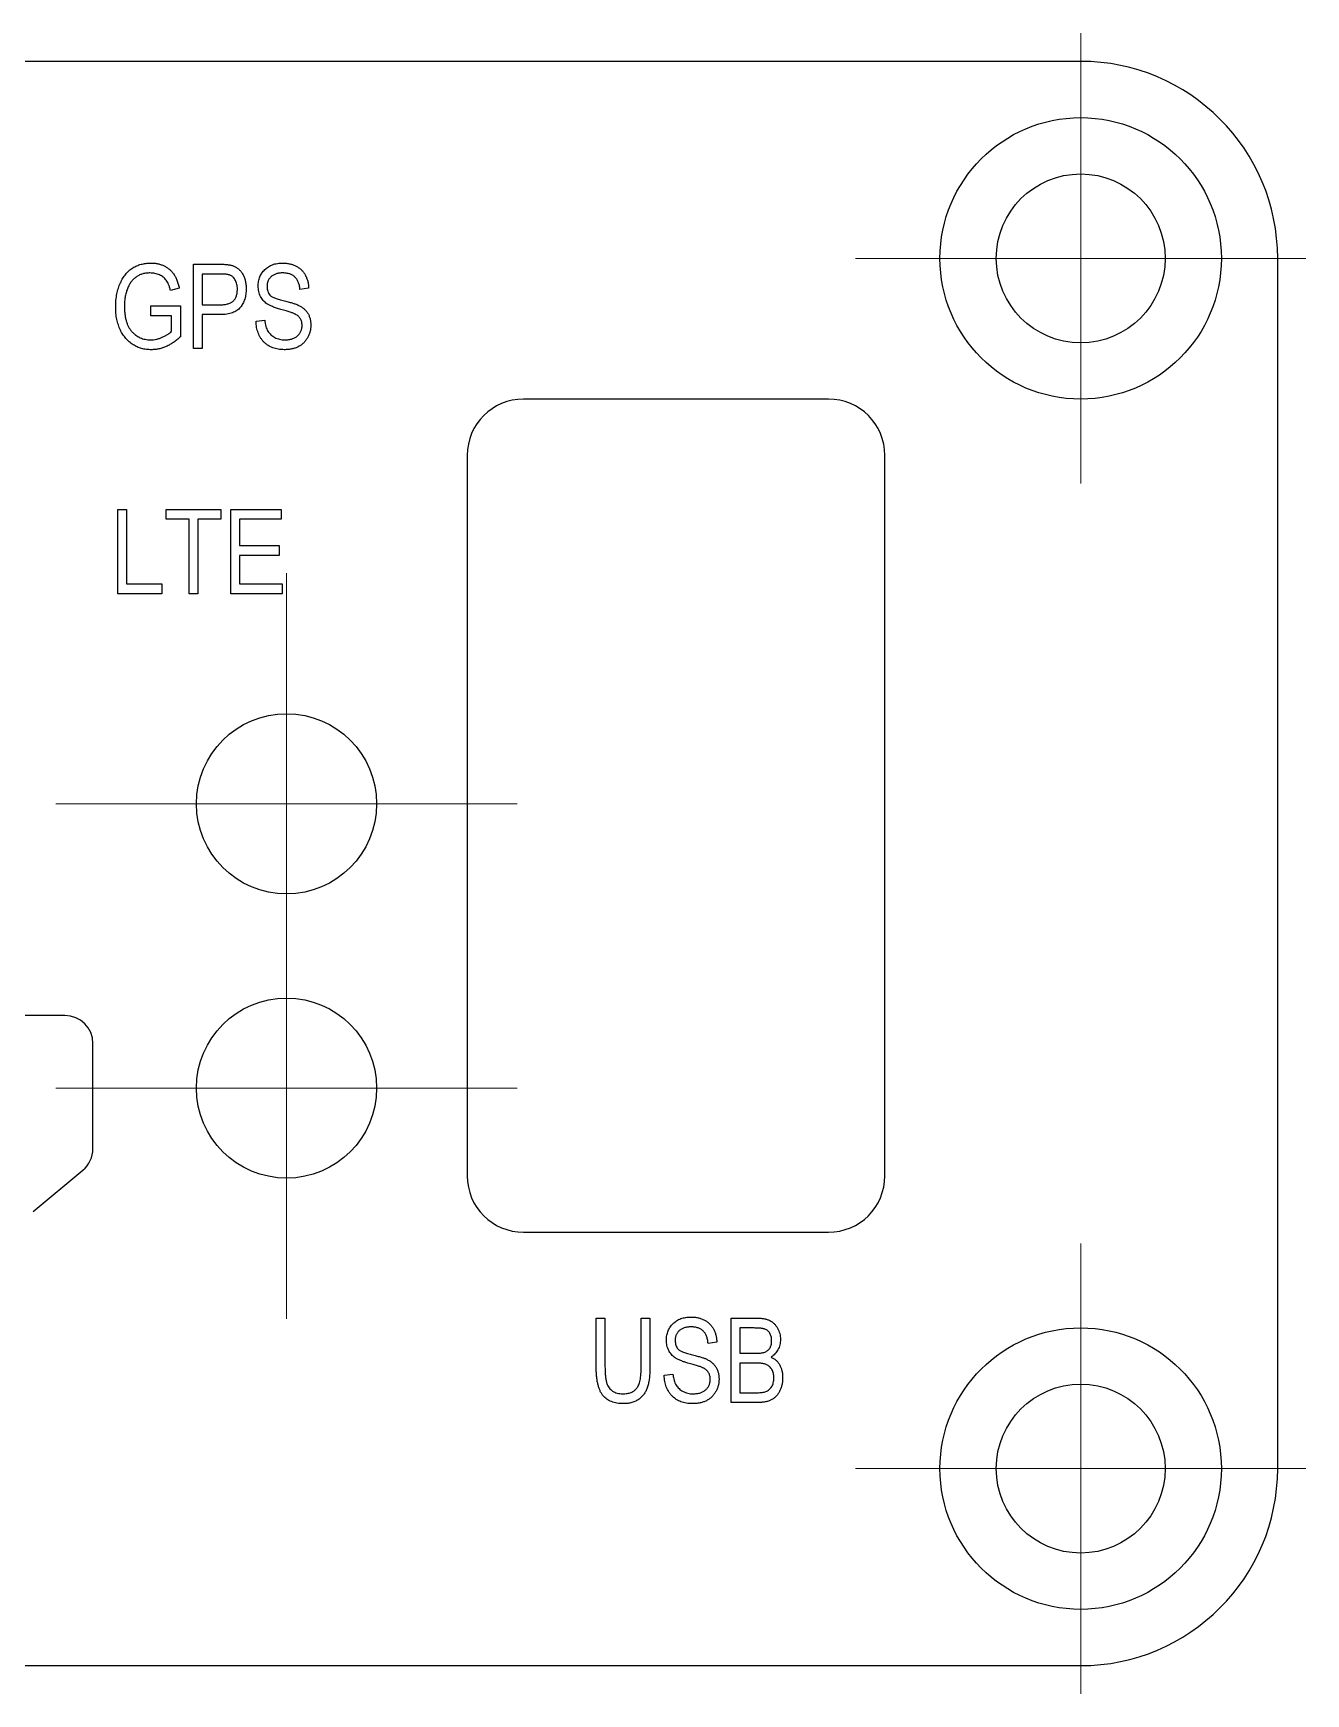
# Model space of a CAD drawing. Header units: millimetres. Extents: x 15 to 205, y 5 to 292.
# Drawn here: x 101.26 to 123.87, y 137.67 to 167.17 of the extents above; entities that cross this region are included whole.
import ezdxf

# ---------------------------------------------------------------- set-up
doc = ezdxf.new("R2010")
doc.units = ezdxf.units.MM

# ---------------------------------------------------------------- blocks, each defined once
blk = doc.blocks.new('SW_CENTERMARKSYMBOL_0')
at = {"color": 0, "linetype": 'Continuous', "lineweight": 0}
for p, q in [((0, 2.5), (0, 4)), ((0, 0), (0, 2.5)), ((-2.5, 0), (-4, 0)), ((0, 0), (-2.5, 0)), ((0, 0), (0, -2.5)), ((0, 0), (2.5, 0)), ((2.5, 0), (4, 0)), ((0, -2.5), (0, -4))]:
    blk.add_line(p, q, dxfattribs=at)
blk = doc.blocks.new('SW_CENTERMARKSYMBOL_3')
at = {"color": 0, "linetype": 'Continuous', "lineweight": 0}
for p, q in [((0, 2.5), (0, 4)), ((0, 0), (0, 2.5)), ((-2.5, 0), (-4, 0)), ((0, 0), (-2.5, 0)), ((0, 0), (0, -2.5)), ((0, 0), (2.5, 0)), ((2.5, 0), (4, 0)), ((0, -2.5), (0, -4))]:
    blk.add_line(p, q, dxfattribs=at)
blk = doc.blocks.new('SW_CENTERMARKSYMBOL_7')
at = {"color": 0, "linetype": 'Continuous', "lineweight": 0}
for p, q in [((0, 2.5), (0, 4.1)), ((0, 0), (0, 2.5)), ((-2.5, 0), (-4.1, 0)), ((0, 0), (-2.5, 0)), ((0, 0), (0, -2.5)), ((0, 0), (2.5, 0)), ((2.5, 0), (4.1, 0)), ((0, -2.5), (0, -4.1))]:
    blk.add_line(p, q, dxfattribs=at)
blk = doc.blocks.new('SW_CENTERMARKSYMBOL_8')
at = {"color": 0, "linetype": 'Continuous', "lineweight": 0}
for p, q in [((0, 2.5), (0, 4.1)), ((0, 0), (0, 2.5)), ((-2.5, 0), (-4.1, 0)), ((0, 0), (-2.5, 0)), ((0, 0), (0, -2.5)), ((0, 0), (2.5, 0)), ((2.5, 0), (4.1, 0)), ((0, -2.5), (0, -4.1))]:
    blk.add_line(p, q, dxfattribs=at)

msp = doc.modelspace()

# ---------------------------------------------------------------- linework, layer by layer
at = {"color": 7, "linetype": 'Continuous', "lineweight": 25}
for p, q in [((119.869, 166.669), (44.469, 166.669)), ((123.369, 141.669), (123.369, 163.169)), ((104.107, 163.066), (104.569, 163.066)), ((104.107, 161.566), (104.107, 163.066)), ((104.262, 162.89), (104.262, 162.345)), ((104.586, 162.89), (104.262, 162.89)), ((103.853, 162.637), (103.697, 162.598)), ((106.152, 162.637), (105.996, 162.618)), ((103.347, 162.325), (103.873, 162.325)), ((103.347, 162.15), (103.347, 162.325)), ((103.873, 162.325), (103.873, 161.776)), ((104.262, 162.345), (104.589, 162.345)), ((103.717, 162.15), (103.347, 162.15)), ((103.717, 161.875), (103.717, 162.15)), ((104.579, 162.17), (104.262, 162.17)), ((104.262, 162.17), (104.262, 161.566)), ((105.217, 162.053), (105.373, 162.072)), ((104.262, 161.566), (104.107, 161.566)), ((115.389, 160.669), (109.969, 160.669)), ((108.969, 159.669), (108.969, 146.869)), ((116.389, 146.869), (116.389, 159.669)), ((102.762, 158.71), (102.918, 158.71)), ((102.762, 157.21), (102.762, 158.71)), ((102.918, 158.71), (102.918, 157.385)), ((103.619, 158.71), (104.594, 158.71)), ((103.619, 158.535), (103.619, 158.71)), ((104.029, 158.535), (103.619, 158.535)), ((104.029, 157.21), (104.029, 158.535)), ((104.594, 158.535), (104.184, 158.535)), ((104.184, 158.535), (104.184, 157.21)), ((104.594, 158.71), (104.594, 158.535)), ((104.769, 158.71), (105.665, 158.71)), ((104.769, 157.21), (104.769, 158.71)), ((104.925, 158.535), (104.925, 158.067)), ((105.665, 158.535), (104.925, 158.535)), ((105.665, 158.71), (105.665, 158.535)), ((104.925, 158.067), (105.626, 158.067)), ((104.925, 157.892), (104.925, 157.385)), ((105.626, 157.892), (104.925, 157.892)), ((105.626, 158.067), (105.626, 157.892)), ((102.918, 157.385), (103.542, 157.385)), ((103.542, 157.385), (103.542, 157.21)), ((104.925, 157.385), (105.684, 157.385)), ((105.684, 157.385), (105.684, 157.21)), ((103.542, 157.21), (102.762, 157.21)), ((104.184, 157.21), (104.029, 157.21)), ((105.684, 157.21), (104.769, 157.21)), ((101.819, 149.719), (91.319, 149.719)), ((102.319, 147.353), (102.319, 149.219)), ((101.258, 146.235), (102.139, 146.969)), ((109.969, 145.869), (115.389, 145.869)), ((111.262, 144.342), (111.417, 144.342)), ((111.262, 143.479), (111.262, 144.342)), ((111.417, 144.342), (111.417, 143.478)), ((112.06, 144.342), (112.216, 144.342)), ((112.06, 143.478), (112.06, 144.342)), ((112.216, 144.342), (112.216, 143.479)), ((113.658, 144.342), (114.123, 144.342)), ((113.658, 142.842), (113.658, 144.342)), ((114.069, 144.167), (113.814, 144.167)), ((113.814, 144.167), (113.814, 143.719)), ((113.404, 143.914), (113.249, 143.894)), ((113.814, 143.719), (114.089, 143.719)), ((114.101, 143.543), (113.814, 143.543)), ((113.814, 143.543), (113.814, 143.017)), ((112.469, 143.329), (112.625, 143.349)), ((114.119, 142.842), (113.658, 142.842)), ((113.814, 143.017), (114.123, 143.017)), ((44.469, 138.169), (119.869, 138.169))]:
    msp.add_line(p, q, dxfattribs=at)
for centre, radius in [((119.869, 163.169), 2.5), ((119.869, 163.169), 1.5), ((105.759, 153.479), 1.6), ((105.759, 148.429), 1.6), ((119.869, 141.669), 2.5), ((119.869, 141.669), 1.5)]:
    msp.add_circle(centre, radius, dxfattribs=at)
for centre, radius, start, end in [((119.869, 163.169), 3.5, 0, 90), ((109.969, 159.669), 1, 90, 180), ((115.389, 159.669), 1, 0, 90), ((101.819, 149.219), 0.5, 0, 90), ((101.819, 147.353), 0.5, 309.8056, 0), ((109.969, 146.869), 1, 180, 270), ((115.389, 146.869), 1, 270, 0), ((119.869, 141.669), 3.5, 270, 0)]:
    msp.add_arc(centre, radius, start, end, dxfattribs=at)
for points, knots in [([(102.723, 162.309), (102.724, 162.329), (102.724, 162.368), (102.728, 162.426), (102.735, 162.482), (102.744, 162.536), (102.755, 162.588), (102.77, 162.638), (102.787, 162.687), (102.807, 162.733), (102.828, 162.776), (102.851, 162.817), (102.876, 162.855), (102.903, 162.89), (102.931, 162.922), (102.961, 162.951), (102.993, 162.977), (103.026, 163), (103.061, 163.02), (103.097, 163.037), (103.135, 163.052), (103.174, 163.064), (103.215, 163.073), (103.258, 163.08), (103.302, 163.085), (103.332, 163.085), (103.347, 163.085)], [0, 0, 0, 0, 0.053463, 0.105137, 0.155418, 0.204128, 0.251658, 0.298284, 0.343767, 0.388266, 0.431829, 0.473763, 0.514099, 0.553175, 0.591054, 0.628087, 0.664322, 0.700222, 0.735964, 0.771765, 0.807942, 0.844588, 0.881846, 0.920031, 0.959557, 1, 1, 1, 1]), ([(103.332, 162.91), (103.321, 162.91), (103.299, 162.909), (103.267, 162.906), (103.235, 162.901), (103.205, 162.894), (103.176, 162.885), (103.149, 162.874), (103.122, 162.861), (103.097, 162.846), (103.073, 162.829), (103.05, 162.809), (103.028, 162.788), (103.008, 162.763), (102.989, 162.738), (102.971, 162.709), (102.954, 162.678), (102.938, 162.646), (102.924, 162.611), (102.912, 162.574), (102.902, 162.536), (102.894, 162.495), (102.887, 162.453), (102.882, 162.408), (102.88, 162.362), (102.879, 162.331), (102.879, 162.315)], [0, 0, 0, 0, 0.039685, 0.078083, 0.115732, 0.152035, 0.187856, 0.22295, 0.257949, 0.292709, 0.327632, 0.363189, 0.399401, 0.43625, 0.474911, 0.514631, 0.555789, 0.598863, 0.643197, 0.689157, 0.736131, 0.785147, 0.835845, 0.888456, 0.943369, 1, 1, 1, 1]), ([(103.697, 162.598), (103.692, 162.617), (103.683, 162.653), (103.665, 162.703), (103.645, 162.745), (103.623, 162.78), (103.597, 162.81), (103.569, 162.836), (103.536, 162.857), (103.501, 162.876), (103.462, 162.891), (103.421, 162.902), (103.377, 162.909), (103.347, 162.909), (103.332, 162.91)], [0, 0, 0, 0, 0.112809, 0.212382, 0.300207, 0.377104, 0.448767, 0.521144, 0.595149, 0.671622, 0.750239, 0.830373, 0.913275, 1, 1, 1, 1]), ([(103.347, 163.085), (103.369, 163.085), (103.412, 163.084), (103.474, 163.074), (103.532, 163.058), (103.586, 163.036), (103.635, 163.008), (103.68, 162.974), (103.72, 162.936), (103.749, 162.899), (103.771, 162.867), (103.786, 162.84), (103.8, 162.812), (103.812, 162.781), (103.824, 162.748), (103.835, 162.713), (103.845, 162.676), (103.85, 162.65), (103.853, 162.637)], [0, 0, 0, 0, 0.08884, 0.172823, 0.25299, 0.330537, 0.406372, 0.480886, 0.555221, 0.630843, 0.670089, 0.710569, 0.753368, 0.798103, 0.845063, 0.894345, 0.945926, 1, 1, 1, 1]), ([(104.569, 163.066), (104.582, 163.066), (104.607, 163.066), (104.644, 163.064), (104.678, 163.062), (104.709, 163.059), (104.738, 163.055), (104.764, 163.05), (104.788, 163.044), (104.802, 163.039), (104.809, 163.037)], [0, 0, 0, 0, 0.162643, 0.312901, 0.453294, 0.58413, 0.70285, 0.811058, 0.910586, 1, 1, 1, 1]), ([(104.886, 162.623), (104.885, 162.637), (104.885, 162.666), (104.878, 162.707), (104.867, 162.744), (104.851, 162.778), (104.833, 162.807), (104.813, 162.833), (104.791, 162.852), (104.77, 162.865), (104.751, 162.873), (104.735, 162.877), (104.716, 162.881), (104.695, 162.884), (104.671, 162.887), (104.645, 162.889), (104.616, 162.89), (104.596, 162.89), (104.586, 162.89)], [0, 0, 0, 0, 0.09377, 0.18145, 0.264182, 0.343634, 0.418713, 0.486671, 0.549814, 0.609602, 0.641373, 0.677381, 0.718583, 0.764671, 0.815739, 0.871811, 0.933005, 1, 1, 1, 1]), ([(104.809, 163.037), (104.818, 163.033), (104.835, 163.027), (104.86, 163.013), (104.883, 162.998), (104.905, 162.981), (104.925, 162.962), (104.945, 162.941), (104.962, 162.917), (104.979, 162.892), (104.994, 162.864), (105.006, 162.836), (105.018, 162.805), (105.026, 162.773), (105.033, 162.74), (105.038, 162.705), (105.041, 162.669), (105.041, 162.644), (105.042, 162.631)], [0, 0, 0, 0, 0.056072, 0.112012, 0.167171, 0.222811, 0.27891, 0.336355, 0.395158, 0.456072, 0.518045, 0.581404, 0.645662, 0.712108, 0.780061, 0.850885, 0.92373, 1, 1, 1, 1]), ([(105.256, 162.674), (105.256, 162.689), (105.257, 162.718), (105.262, 162.76), (105.271, 162.801), (105.285, 162.839), (105.301, 162.875), (105.322, 162.909), (105.346, 162.941), (105.373, 162.971), (105.404, 162.998), (105.437, 163.021), (105.473, 163.041), (105.512, 163.057), (105.553, 163.07), (105.597, 163.078), (105.643, 163.084), (105.675, 163.085), (105.691, 163.085)], [0, 0, 0, 0, 0.065534, 0.128827, 0.189955, 0.249648, 0.308248, 0.366796, 0.425501, 0.485892, 0.546682, 0.606687, 0.667522, 0.729426, 0.793138, 0.859027, 0.927697, 1, 1, 1, 1]), ([(105.696, 162.91), (105.685, 162.91), (105.663, 162.91), (105.632, 162.906), (105.602, 162.901), (105.574, 162.894), (105.549, 162.884), (105.525, 162.873), (105.504, 162.859), (105.484, 162.844), (105.467, 162.826), (105.452, 162.808), (105.44, 162.788), (105.43, 162.767), (105.422, 162.744), (105.416, 162.721), (105.412, 162.696), (105.412, 162.679), (105.412, 162.671)], [0, 0, 0, 0, 0.080424, 0.155448, 0.227487, 0.294949, 0.359799, 0.42102, 0.481902, 0.540608, 0.598482, 0.655152, 0.710201, 0.765597, 0.821722, 0.879164, 0.938369, 1, 1, 1, 1]), ([(105.691, 163.085), (105.713, 163.085), (105.757, 163.083), (105.819, 163.073), (105.878, 163.056), (105.931, 163.032), (105.98, 163.002), (106.024, 162.966), (106.061, 162.924), (106.092, 162.876), (106.118, 162.822), (106.136, 162.765), (106.148, 162.702), (106.151, 162.659), (106.152, 162.637)], [0, 0, 0, 0, 0.091915, 0.17935, 0.26276, 0.343825, 0.423054, 0.500154, 0.577402, 0.656471, 0.73765, 0.820878, 0.907923, 1, 1, 1, 1]), ([(105.996, 162.618), (105.995, 162.63), (105.993, 162.653), (105.987, 162.687), (105.979, 162.718), (105.969, 162.747), (105.956, 162.773), (105.943, 162.797), (105.927, 162.819), (105.909, 162.838), (105.889, 162.855), (105.867, 162.87), (105.843, 162.882), (105.817, 162.892), (105.79, 162.9), (105.76, 162.906), (105.729, 162.909), (105.707, 162.91), (105.696, 162.91)], [0, 0, 0, 0, 0.076573, 0.149323, 0.217219, 0.282087, 0.343266, 0.402231, 0.458477, 0.514151, 0.569073, 0.624353, 0.681191, 0.739404, 0.79983, 0.862831, 0.929646, 1, 1, 1, 1]), ([(105.042, 162.631), (105.041, 162.614), (105.041, 162.582), (105.036, 162.534), (105.028, 162.489), (105.016, 162.446), (105.002, 162.405), (104.984, 162.367), (104.963, 162.331), (104.938, 162.298), (104.91, 162.267), (104.876, 162.241), (104.838, 162.219), (104.795, 162.201), (104.748, 162.186), (104.696, 162.176), (104.639, 162.171), (104.599, 162.17), (104.579, 162.17)], [0, 0, 0, 0, 0.066633, 0.130318, 0.191414, 0.250222, 0.307644, 0.363778, 0.418941, 0.474177, 0.529339, 0.585724, 0.64416, 0.705484, 0.771261, 0.841987, 0.917917, 1, 1, 1, 1]), ([(104.589, 162.345), (104.601, 162.345), (104.625, 162.346), (104.66, 162.349), (104.692, 162.354), (104.722, 162.362), (104.749, 162.371), (104.773, 162.383), (104.795, 162.397), (104.815, 162.413), (104.831, 162.432), (104.846, 162.453), (104.858, 162.476), (104.868, 162.501), (104.876, 162.528), (104.882, 162.558), (104.885, 162.59), (104.885, 162.612), (104.886, 162.623)], [0, 0, 0, 0, 0.079332, 0.153706, 0.223583, 0.288684, 0.34954, 0.407382, 0.462364, 0.51587, 0.56925, 0.622815, 0.678057, 0.736107, 0.796367, 0.859845, 0.927813, 1, 1, 1, 1]), ([(105.66, 162.262), (105.646, 162.266), (105.619, 162.274), (105.58, 162.286), (105.544, 162.298), (105.511, 162.311), (105.482, 162.323), (105.455, 162.336), (105.432, 162.348), (105.405, 162.365), (105.376, 162.389), (105.345, 162.42), (105.318, 162.455), (105.296, 162.494), (105.278, 162.535), (105.265, 162.579), (105.257, 162.626), (105.256, 162.658), (105.256, 162.674)], [0, 0, 0, 0, 0.069613, 0.134156, 0.194122, 0.24927, 0.300398, 0.34646, 0.388252, 0.425903, 0.496106, 0.565535, 0.634846, 0.704759, 0.775666, 0.847725, 0.922418, 1, 1, 1, 1]), ([(105.412, 162.671), (105.412, 162.655), (105.413, 162.626), (105.422, 162.584), (105.438, 162.548), (105.453, 162.528), (105.461, 162.518)], [0, 0, 0, 0, 0.2837745, 0.539584, 0.775645, 1, 1, 1, 1]), ([(103.357, 161.546), (103.342, 161.547), (103.313, 161.547), (103.269, 161.551), (103.226, 161.558), (103.185, 161.568), (103.145, 161.58), (103.106, 161.596), (103.068, 161.614), (103.032, 161.635), (102.997, 161.659), (102.964, 161.685), (102.933, 161.714), (102.904, 161.745), (102.877, 161.779), (102.851, 161.816), (102.828, 161.855), (102.806, 161.896), (102.786, 161.94), (102.77, 161.987), (102.755, 162.035), (102.743, 162.086), (102.734, 162.138), (102.728, 162.193), (102.724, 162.25), (102.724, 162.289), (102.723, 162.309)], [0, 0, 0, 0, 0.040148, 0.079613, 0.11807, 0.156206, 0.193673, 0.231029, 0.268512, 0.306059, 0.343763, 0.381446, 0.419308, 0.457555, 0.496773, 0.536532, 0.577305, 0.619549, 0.662812, 0.706677, 0.751934, 0.798478, 0.846404, 0.895869, 0.947035, 1, 1, 1, 1]), ([(102.879, 162.315), (102.88, 162.291), (102.88, 162.245), (102.887, 162.177), (102.896, 162.114), (102.911, 162.056), (102.929, 162.002), (102.951, 161.953), (102.978, 161.909), (103.008, 161.869), (103.042, 161.835), (103.079, 161.804), (103.117, 161.779), (103.159, 161.758), (103.202, 161.741), (103.249, 161.73), (103.297, 161.723), (103.331, 161.722), (103.348, 161.722)], [0, 0, 0, 0, 0.084019, 0.162985, 0.237226, 0.307222, 0.373055, 0.435639, 0.495813, 0.553896, 0.610518, 0.665603, 0.719788, 0.773579, 0.827974, 0.883384, 0.940504, 1, 1, 1, 1]), ([(105.461, 162.518), (105.465, 162.514), (105.475, 162.504), (105.495, 162.491), (105.518, 162.478), (105.546, 162.466), (105.578, 162.453), (105.614, 162.441), (105.655, 162.429), (105.684, 162.422), (105.699, 162.419)], [0, 0, 0, 0, 0.075016, 0.16293, 0.264674, 0.38097, 0.512309, 0.658221, 0.820832, 1, 1, 1, 1]), ([(106.035, 161.978), (106.035, 161.989), (106.034, 162.01), (106.029, 162.041), (106.019, 162.069), (106.006, 162.095), (105.99, 162.119), (105.969, 162.141), (105.945, 162.16), (105.921, 162.175), (105.899, 162.185), (105.877, 162.195), (105.852, 162.204), (105.822, 162.215), (105.788, 162.225), (105.749, 162.237), (105.706, 162.25), (105.676, 162.258), (105.66, 162.262)], [0, 0, 0, 0, 0.062827, 0.122373, 0.180384, 0.236489, 0.292629, 0.350398, 0.410193, 0.473423, 0.510212, 0.55528, 0.608473, 0.669857, 0.740038, 0.817917, 0.904812, 1, 1, 1, 1]), ([(105.699, 162.419), (105.714, 162.415), (105.743, 162.408), (105.784, 162.397), (105.822, 162.387), (105.856, 162.378), (105.887, 162.368), (105.914, 162.359), (105.938, 162.35), (105.953, 162.344), (105.96, 162.341)], [0, 0, 0, 0, 0.169324, 0.325355, 0.468916, 0.600312, 0.718846, 0.824985, 0.918758, 1, 1, 1, 1]), ([(105.96, 162.341), (105.978, 162.332), (106.013, 162.315), (106.06, 162.282), (106.101, 162.244), (106.134, 162.2), (106.16, 162.152), (106.178, 162.099), (106.189, 162.043), (106.19, 162.003), (106.191, 161.983)], [0, 0, 0, 0, 0.1337851, 0.2593854, 0.3808217, 0.4995309, 0.6183576, 0.7398957, 0.8662956, 1, 1, 1, 1]), ([(105.719, 161.546), (105.7, 161.547), (105.664, 161.547), (105.611, 161.554), (105.562, 161.564), (105.515, 161.579), (105.471, 161.599), (105.43, 161.622), (105.391, 161.65), (105.356, 161.682), (105.325, 161.718), (105.297, 161.756), (105.273, 161.799), (105.254, 161.844), (105.238, 161.892), (105.227, 161.942), (105.219, 161.997), (105.218, 162.034), (105.217, 162.053)], [0, 0, 0, 0, 0.069062, 0.134766, 0.197611, 0.258528, 0.318127, 0.377058, 0.435686, 0.494734, 0.554091, 0.613333, 0.672924, 0.734066, 0.796299, 0.861241, 0.92897, 1, 1, 1, 1]), ([(105.373, 162.072), (105.375, 162.052), (105.379, 162.015), (105.391, 161.962), (105.407, 161.916), (105.426, 161.876), (105.451, 161.843), (105.48, 161.812), (105.513, 161.786), (105.551, 161.763), (105.592, 161.744), (105.637, 161.731), (105.684, 161.723), (105.716, 161.722), (105.732, 161.722)], [0, 0, 0, 0, 0.106713, 0.202383, 0.287988, 0.365132, 0.438155, 0.511442, 0.587093, 0.665986, 0.746839, 0.82888, 0.91253, 1, 1, 1, 1]), ([(106.191, 161.983), (106.19, 161.963), (106.189, 161.922), (106.177, 161.864), (106.158, 161.808), (106.132, 161.755), (106.099, 161.707), (106.061, 161.664), (106.017, 161.628), (105.968, 161.598), (105.913, 161.574), (105.853, 161.558), (105.787, 161.548), (105.742, 161.547), (105.719, 161.546)], [0, 0, 0, 0, 0.084273, 0.166517, 0.247388, 0.328837, 0.409098, 0.487727, 0.565708, 0.644985, 0.726558, 0.81207, 0.902729, 1, 1, 1, 1]), ([(105.732, 161.722), (105.744, 161.722), (105.766, 161.722), (105.799, 161.726), (105.83, 161.731), (105.859, 161.739), (105.887, 161.749), (105.911, 161.761), (105.935, 161.776), (105.956, 161.792), (105.974, 161.811), (105.991, 161.831), (106.004, 161.852), (106.016, 161.875), (106.024, 161.899), (106.031, 161.924), (106.034, 161.951), (106.035, 161.969), (106.035, 161.978)], [0, 0, 0, 0, 0.078125, 0.15183, 0.222152, 0.289023, 0.352598, 0.414842, 0.474935, 0.534843, 0.593414, 0.650787, 0.707286, 0.763458, 0.819724, 0.877852, 0.937479, 1, 1, 1, 1]), ([(103.348, 161.722), (103.364, 161.722), (103.398, 161.723), (103.449, 161.732), (103.501, 161.747), (103.551, 161.766), (103.6, 161.789), (103.644, 161.815), (103.683, 161.843), (103.706, 161.865), (103.717, 161.875)], [0, 0, 0, 0, 0.1222703, 0.2483255, 0.3781919, 0.5136803, 0.6475288, 0.7726508, 0.8898318, 1, 1, 1, 1]), ([(103.873, 161.776), (103.853, 161.758), (103.814, 161.722), (103.751, 161.676), (103.688, 161.636), (103.624, 161.603), (103.558, 161.577), (103.492, 161.559), (103.425, 161.548), (103.38, 161.547), (103.357, 161.546)], [0, 0, 0, 0, 0.1401431, 0.2742824, 0.4028647, 0.5273143, 0.6475663, 0.7658602, 0.8825241, 1, 1, 1, 1]), ([(112.508, 143.951), (112.509, 143.965), (112.509, 143.994), (112.515, 144.037), (112.524, 144.077), (112.537, 144.115), (112.554, 144.152), (112.574, 144.185), (112.598, 144.217), (112.626, 144.247), (112.656, 144.274), (112.69, 144.297), (112.726, 144.317), (112.764, 144.334), (112.806, 144.346), (112.849, 144.355), (112.896, 144.361), (112.927, 144.361), (112.944, 144.362)], [0, 0, 0, 0, 0.0655342, 0.1288271, 0.1899549, 0.249648, 0.3082483, 0.3667964, 0.4255009, 0.4858921, 0.546682, 0.6066869, 0.6675221, 0.7294256, 0.7931375, 0.8590271, 0.9276974, 1, 1, 1, 1]), ([(112.944, 144.362), (112.966, 144.361), (113.009, 144.36), (113.072, 144.35), (113.13, 144.333), (113.184, 144.309), (113.233, 144.279), (113.276, 144.242), (113.314, 144.2), (113.345, 144.152), (113.37, 144.099), (113.389, 144.041), (113.401, 143.979), (113.403, 143.936), (113.404, 143.914)], [0, 0, 0, 0, 0.091915, 0.17935, 0.26276, 0.343825, 0.423054, 0.500154, 0.577402, 0.656471, 0.73765, 0.820878, 0.907923, 1, 1, 1, 1]), ([(114.123, 144.342), (114.134, 144.342), (114.157, 144.342), (114.189, 144.34), (114.22, 144.336), (114.249, 144.332), (114.276, 144.326), (114.301, 144.319), (114.325, 144.31), (114.353, 144.296), (114.387, 144.276), (114.423, 144.245), (114.455, 144.208), (114.483, 144.166), (114.506, 144.12), (114.522, 144.07), (114.532, 144.018), (114.534, 143.983), (114.534, 143.965)], [0, 0, 0, 0, 0.05442, 0.106052, 0.154973, 0.201284, 0.245208, 0.286348, 0.325968, 0.363668, 0.436758, 0.511236, 0.587699, 0.668229, 0.750489, 0.832258, 0.914607, 1, 1, 1, 1]), ([(112.949, 144.186), (112.937, 144.186), (112.916, 144.186), (112.884, 144.182), (112.854, 144.177), (112.827, 144.17), (112.801, 144.161), (112.777, 144.149), (112.756, 144.136), (112.737, 144.12), (112.72, 144.103), (112.705, 144.084), (112.692, 144.064), (112.682, 144.043), (112.674, 144.021), (112.668, 143.997), (112.665, 143.973), (112.664, 143.956), (112.664, 143.947)], [0, 0, 0, 0, 0.080424, 0.155448, 0.227487, 0.294949, 0.359799, 0.42102, 0.481902, 0.540608, 0.598482, 0.655152, 0.710201, 0.765597, 0.821722, 0.879164, 0.938369, 1, 1, 1, 1]), ([(113.249, 143.894), (113.247, 143.906), (113.245, 143.929), (113.239, 143.963), (113.231, 143.994), (113.221, 144.023), (113.209, 144.05), (113.195, 144.074), (113.179, 144.096), (113.161, 144.115), (113.141, 144.132), (113.119, 144.146), (113.095, 144.159), (113.07, 144.169), (113.042, 144.177), (113.013, 144.182), (112.981, 144.186), (112.96, 144.186), (112.949, 144.186)], [0, 0, 0, 0, 0.0765728, 0.1493229, 0.2172187, 0.2820872, 0.3432656, 0.4022311, 0.4584774, 0.5141512, 0.5690726, 0.6243527, 0.6811914, 0.7394042, 0.7998298, 0.8628307, 0.9296455, 1, 1, 1, 1]), ([(114.378, 143.94), (114.378, 143.953), (114.377, 143.978), (114.372, 144.013), (114.361, 144.045), (114.347, 144.073), (114.33, 144.098), (114.309, 144.119), (114.286, 144.135), (114.264, 144.145), (114.245, 144.152), (114.228, 144.155), (114.208, 144.159), (114.185, 144.162), (114.16, 144.164), (114.132, 144.166), (114.101, 144.167), (114.08, 144.167), (114.069, 144.167)], [0, 0, 0, 0, 0.0859478, 0.1646613, 0.2391822, 0.309237, 0.3766944, 0.440748, 0.5032957, 0.5666613, 0.6011213, 0.6409394, 0.6866273, 0.7373983, 0.7941894, 0.8569408, 0.9257597, 1, 1, 1, 1]), ([(114.534, 143.965), (114.534, 143.948), (114.533, 143.916), (114.524, 143.868), (114.511, 143.823), (114.491, 143.781), (114.467, 143.742), (114.438, 143.707), (114.405, 143.676), (114.38, 143.659), (114.367, 143.651)], [0, 0, 0, 0, 0.133379, 0.261925, 0.386749, 0.511436, 0.633636, 0.754358, 0.875769, 1, 1, 1, 1]), ([(112.913, 143.539), (112.899, 143.543), (112.871, 143.55), (112.832, 143.563), (112.797, 143.574), (112.764, 143.587), (112.734, 143.599), (112.708, 143.612), (112.685, 143.625), (112.658, 143.642), (112.629, 143.665), (112.598, 143.697), (112.571, 143.732), (112.548, 143.77), (112.53, 143.811), (112.518, 143.856), (112.509, 143.902), (112.509, 143.934), (112.508, 143.951)], [0, 0, 0, 0, 0.069613, 0.134156, 0.194122, 0.24927, 0.300398, 0.34646, 0.388252, 0.425903, 0.496106, 0.565535, 0.634846, 0.704759, 0.775666, 0.847725, 0.922418, 1, 1, 1, 1]), ([(112.664, 143.947), (112.665, 143.932), (112.666, 143.902), (112.675, 143.861), (112.69, 143.824), (112.706, 143.805), (112.713, 143.795)], [0, 0, 0, 0, 0.2837745, 0.539584, 0.775645, 1, 1, 1, 1]), ([(112.713, 143.795), (112.718, 143.79), (112.728, 143.78), (112.747, 143.768), (112.77, 143.754), (112.798, 143.742), (112.83, 143.729), (112.867, 143.718), (112.907, 143.706), (112.936, 143.699), (112.951, 143.695)], [0, 0, 0, 0, 0.075016, 0.16293, 0.264674, 0.38097, 0.512309, 0.658221, 0.820832, 1, 1, 1, 1]), ([(112.951, 143.695), (112.966, 143.691), (112.995, 143.684), (113.036, 143.674), (113.074, 143.664), (113.108, 143.654), (113.139, 143.644), (113.167, 143.635), (113.191, 143.627), (113.205, 143.621), (113.212, 143.618)], [0, 0, 0, 0, 0.169324, 0.325355, 0.468916, 0.600312, 0.718846, 0.824985, 0.918758, 1, 1, 1, 1]), ([(114.089, 143.719), (114.105, 143.719), (114.136, 143.719), (114.178, 143.722), (114.213, 143.725), (114.233, 143.731), (114.242, 143.733)], [0, 0, 0, 0, 0.323109, 0.597491, 0.821786, 1, 1, 1, 1]), ([(114.242, 143.733), (114.252, 143.737), (114.273, 143.744), (114.3, 143.761), (114.324, 143.78), (114.344, 143.804), (114.36, 143.832), (114.371, 143.864), (114.377, 143.901), (114.378, 143.927), (114.378, 143.94)], [0, 0, 0, 0, 0.123212, 0.240699, 0.354261, 0.466954, 0.584282, 0.710552, 0.847809, 1, 1, 1, 1]), ([(111.741, 142.823), (111.722, 142.823), (111.684, 142.824), (111.629, 142.831), (111.578, 142.842), (111.531, 142.858), (111.488, 142.878), (111.448, 142.903), (111.412, 142.933), (111.38, 142.967), (111.351, 143.007), (111.327, 143.055), (111.307, 143.109), (111.29, 143.169), (111.277, 143.237), (111.268, 143.312), (111.262, 143.393), (111.262, 143.449), (111.262, 143.479)], [0, 0, 0, 0, 0.062171, 0.120876, 0.176198, 0.229071, 0.280145, 0.329693, 0.379129, 0.428608, 0.480413, 0.536863, 0.598121, 0.665054, 0.738609, 0.818577, 0.905647, 1, 1, 1, 1]), ([(111.417, 143.478), (111.418, 143.462), (111.418, 143.43), (111.419, 143.385), (111.422, 143.342), (111.425, 143.304), (111.429, 143.269), (111.435, 143.237), (111.441, 143.209), (111.451, 143.177), (111.466, 143.141), (111.49, 143.103), (111.519, 143.071), (111.553, 143.044), (111.591, 143.023), (111.634, 143.009), (111.68, 143), (111.712, 142.999), (111.729, 142.998)], [0, 0, 0, 0, 0.074505, 0.143952, 0.207916, 0.266902, 0.320566, 0.368949, 0.412615, 0.451707, 0.52237, 0.589127, 0.654338, 0.719234, 0.785079, 0.853278, 0.923972, 1, 1, 1, 1]), ([(111.729, 142.998), (111.743, 142.998), (111.77, 142.999), (111.81, 143.003), (111.846, 143.011), (111.879, 143.022), (111.91, 143.036), (111.937, 143.052), (111.961, 143.073), (111.983, 143.096), (112.001, 143.124), (112.017, 143.158), (112.031, 143.197), (112.042, 143.242), (112.05, 143.293), (112.056, 143.349), (112.06, 143.412), (112.06, 143.455), (112.06, 143.478)], [0, 0, 0, 0, 0.062128, 0.120557, 0.174825, 0.22647, 0.275397, 0.322468, 0.368782, 0.414633, 0.463298, 0.517828, 0.578724, 0.647359, 0.723099, 0.807264, 0.899204, 1, 1, 1, 1]), ([(112.216, 143.479), (112.216, 143.461), (112.216, 143.427), (112.213, 143.376), (112.211, 143.328), (112.206, 143.282), (112.2, 143.239), (112.193, 143.198), (112.184, 143.159), (112.175, 143.123), (112.163, 143.089), (112.149, 143.057), (112.134, 143.027), (112.116, 142.998), (112.095, 142.972), (112.073, 142.947), (112.049, 142.924), (112.022, 142.903), (111.994, 142.884), (111.963, 142.868), (111.931, 142.853), (111.896, 142.842), (111.86, 142.833), (111.822, 142.827), (111.782, 142.823), (111.755, 142.823), (111.741, 142.823)], [0, 0, 0, 0, 0.057011, 0.111445, 0.163641, 0.21303, 0.260012, 0.304613, 0.347221, 0.387277, 0.425715, 0.463142, 0.50007, 0.535979, 0.571955, 0.60768, 0.643832, 0.680212, 0.717105, 0.754184, 0.792042, 0.830687, 0.870815, 0.911966, 0.955096, 1, 1, 1, 1]), ([(113.288, 143.255), (113.287, 143.266), (113.287, 143.287), (113.281, 143.317), (113.272, 143.346), (113.259, 143.372), (113.242, 143.396), (113.221, 143.418), (113.197, 143.437), (113.174, 143.451), (113.151, 143.462), (113.13, 143.471), (113.104, 143.481), (113.074, 143.491), (113.04, 143.502), (113.001, 143.513), (112.959, 143.526), (112.929, 143.534), (112.913, 143.539)], [0, 0, 0, 0, 0.062827, 0.122373, 0.180384, 0.236489, 0.292629, 0.350398, 0.410193, 0.473423, 0.510212, 0.55528, 0.608473, 0.669857, 0.740038, 0.817917, 0.904812, 1, 1, 1, 1]), ([(113.212, 143.618), (113.23, 143.609), (113.266, 143.592), (113.313, 143.558), (113.353, 143.52), (113.386, 143.477), (113.412, 143.429), (113.43, 143.376), (113.441, 143.319), (113.443, 143.28), (113.443, 143.259)], [0, 0, 0, 0, 0.1337851, 0.2593854, 0.3808217, 0.4995309, 0.6183576, 0.7398957, 0.8662956, 1, 1, 1, 1]), ([(114.417, 143.281), (114.417, 143.295), (114.416, 143.322), (114.409, 143.361), (114.399, 143.396), (114.383, 143.428), (114.364, 143.456), (114.342, 143.481), (114.316, 143.501), (114.292, 143.514), (114.271, 143.522), (114.253, 143.528), (114.233, 143.533), (114.21, 143.537), (114.186, 143.54), (114.16, 143.542), (114.131, 143.543), (114.111, 143.543), (114.101, 143.543)], [0, 0, 0, 0, 0.088178, 0.170396, 0.247855, 0.322312, 0.393986, 0.462693, 0.530459, 0.59895, 0.634998, 0.674841, 0.718975, 0.766637, 0.818461, 0.874566, 0.935074, 1, 1, 1, 1]), ([(114.367, 143.651), (114.382, 143.643), (114.413, 143.629), (114.454, 143.598), (114.489, 143.561), (114.519, 143.516), (114.544, 143.466), (114.561, 143.41), (114.572, 143.348), (114.573, 143.305), (114.573, 143.283)], [0, 0, 0, 0, 0.113496, 0.225999, 0.339269, 0.458403, 0.582829, 0.712887, 0.851211, 1, 1, 1, 1]), ([(112.971, 142.823), (112.952, 142.823), (112.916, 142.824), (112.864, 142.83), (112.814, 142.841), (112.767, 142.856), (112.723, 142.875), (112.682, 142.899), (112.644, 142.926), (112.609, 142.959), (112.577, 142.994), (112.549, 143.033), (112.526, 143.075), (112.506, 143.12), (112.491, 143.168), (112.479, 143.219), (112.472, 143.273), (112.47, 143.31), (112.469, 143.329)], [0, 0, 0, 0, 0.069062, 0.134766, 0.197611, 0.258528, 0.318127, 0.377058, 0.435686, 0.494734, 0.554091, 0.613333, 0.672924, 0.734066, 0.796299, 0.861241, 0.92897, 1, 1, 1, 1]), ([(112.625, 143.349), (112.627, 143.329), (112.632, 143.291), (112.644, 143.238), (112.659, 143.193), (112.679, 143.153), (112.704, 143.119), (112.732, 143.089), (112.766, 143.062), (112.803, 143.039), (112.845, 143.021), (112.889, 143.008), (112.936, 142.999), (112.968, 142.998), (112.984, 142.998)], [0, 0, 0, 0, 0.106713, 0.202383, 0.287988, 0.365132, 0.438155, 0.511442, 0.587093, 0.665986, 0.746839, 0.82888, 0.91253, 1, 1, 1, 1]), ([(113.443, 143.259), (113.443, 143.239), (113.441, 143.199), (113.43, 143.14), (113.411, 143.084), (113.384, 143.032), (113.352, 142.983), (113.314, 142.941), (113.269, 142.904), (113.22, 142.874), (113.165, 142.851), (113.105, 142.835), (113.04, 142.824), (112.994, 142.823), (112.971, 142.823)], [0, 0, 0, 0, 0.0842735, 0.1665166, 0.2473878, 0.3288365, 0.4090983, 0.4877267, 0.5657078, 0.6449849, 0.7265584, 0.8120698, 0.9027288, 1, 1, 1, 1]), ([(112.984, 142.998), (112.996, 142.998), (113.019, 142.999), (113.052, 143.002), (113.083, 143.007), (113.112, 143.015), (113.139, 143.025), (113.164, 143.038), (113.187, 143.052), (113.208, 143.069), (113.226, 143.087), (113.243, 143.107), (113.257, 143.129), (113.268, 143.151), (113.277, 143.175), (113.283, 143.201), (113.287, 143.227), (113.287, 143.246), (113.288, 143.255)], [0, 0, 0, 0, 0.078125, 0.15183, 0.222152, 0.289023, 0.352598, 0.414842, 0.474935, 0.534843, 0.593414, 0.650787, 0.707286, 0.763458, 0.819724, 0.877852, 0.937479, 1, 1, 1, 1]), ([(114.573, 143.283), (114.573, 143.26), (114.572, 143.217), (114.561, 143.154), (114.544, 143.095), (114.52, 143.041), (114.49, 142.992), (114.456, 142.95), (114.416, 142.916), (114.379, 142.892), (114.347, 142.878), (114.321, 142.868), (114.292, 142.86), (114.262, 142.853), (114.229, 142.848), (114.195, 142.845), (114.158, 142.842), (114.132, 142.842), (114.119, 142.842)], [0, 0, 0, 0, 0.092717, 0.180183, 0.264484, 0.346455, 0.425071, 0.499228, 0.571412, 0.642309, 0.678851, 0.717474, 0.75812, 0.800807, 0.846825, 0.895075, 0.946116, 1, 1, 1, 1]), ([(114.274, 143.036), (114.285, 143.041), (114.307, 143.051), (114.336, 143.072), (114.361, 143.096), (114.382, 143.125), (114.398, 143.159), (114.409, 143.196), (114.416, 143.238), (114.417, 143.266), (114.417, 143.281)], [0, 0, 0, 0, 0.1210409, 0.2361566, 0.3502599, 0.466772, 0.5882478, 0.7153607, 0.8524502, 1, 1, 1, 1]), ([(114.123, 143.017), (114.139, 143.018), (114.168, 143.018), (114.21, 143.022), (114.244, 143.027), (114.265, 143.033), (114.274, 143.036)], [0, 0, 0, 0, 0.3127941, 0.5827301, 0.8109484, 1, 1, 1, 1])]:
    msp.add_open_spline(points, degree=3, knots=knots, dxfattribs=at)

# ---------------------------------------------------------------- block references
at = {"color": 7, "linetype": 'Continuous', "lineweight": 0}
for name, p in [('SW_CENTERMARKSYMBOL_0', (119.869, 163.169)), ('SW_CENTERMARKSYMBOL_8', (105.759, 153.479)), ('SW_CENTERMARKSYMBOL_7', (105.759, 148.429)), ('SW_CENTERMARKSYMBOL_3', (119.869, 141.669))]:
    msp.add_blockref(name, p, dxfattribs=at)

doc.saveas('drawing.dxf')
